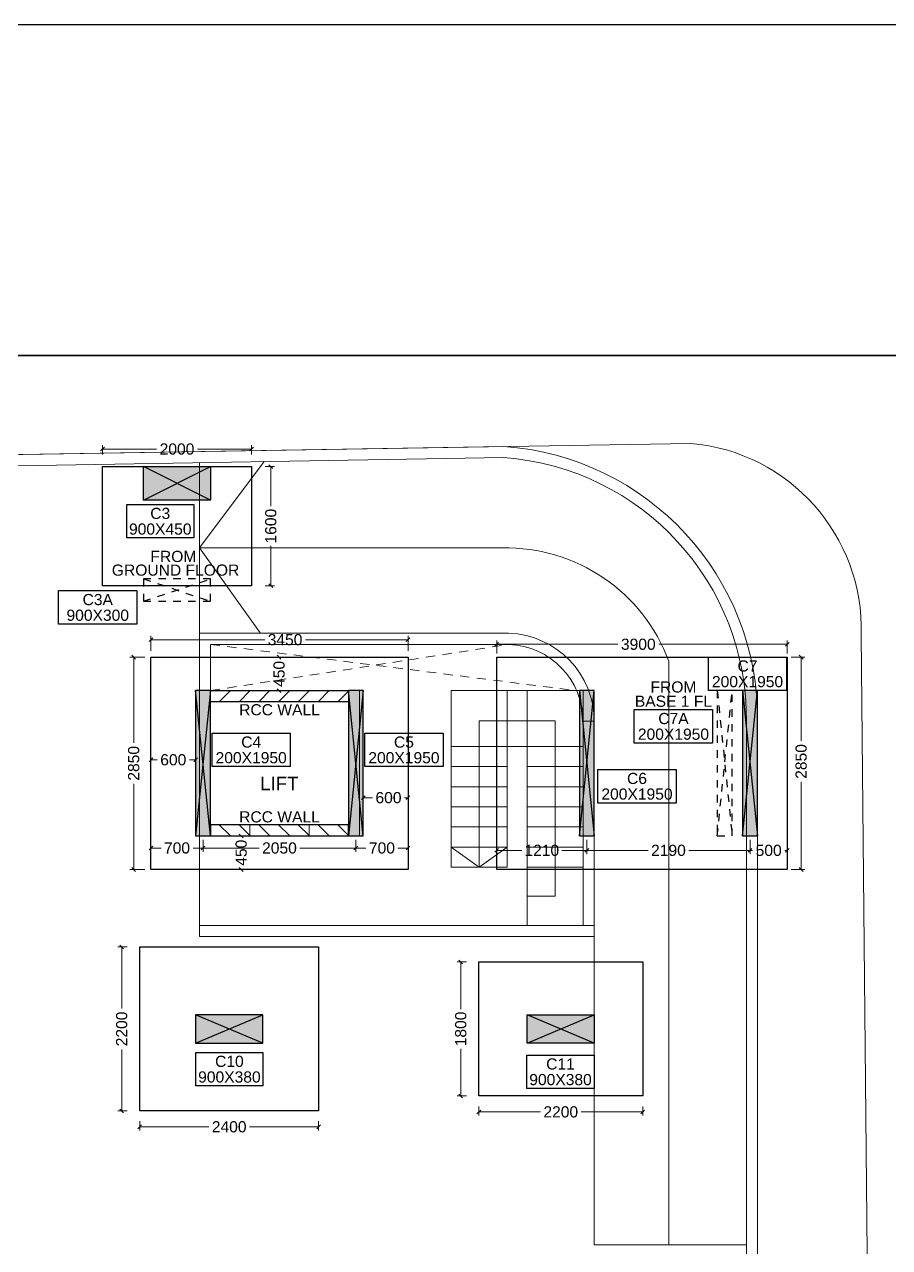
# Model space of a CAD drawing. Header units: inches. Extents: x 332 to 524, y 371 to 463.
# Drawn here: x 349.15 to 360.76, y 403.75 to 420.16 of the extents above; entities that cross this region are included whole.
import ezdxf
from ezdxf.enums import TextEntityAlignment as Align

# ---------------------------------------------------------------- set-up
doc = ezdxf.new("R2010")
doc.units = ezdxf.units.IN
doc.header["$MEASUREMENT"] = 0
doc.linetypes.add('DASHED', pattern=[0.75, 0.5, -0.25])
doc.linetypes.add('HIDDEN2', pattern=[0.1875, 0.125, -0.0625])
for name, color, linetype, lineweight in [('BORDER', 7, 'Continuous', 25), ('Column', 1, 'Continuous', 30), ('COLUMN NO', 1, 'Continuous', 25), ('Column Sizes', 1, 'Continuous', 25), ('dotted', 252, 'HIDDEN2', 9), ('FOUNDATION FORMAT', 210, 'Continuous', 30), ('RCC WALL', 1, 'Continuous', 25), ('Wall', 7, 'Continuous', 30)]:
    doc.layers.add(name, color=color, linetype=linetype, lineweight=lineweight)
for name, color, linetype in [('Dim', 7, 'Continuous'), ('Elevation', 8, 'Continuous'), ('Footing Rcc', 7, 'Continuous'), ('Plot', 10, 'Continuous'), ('Text', 7, 'Continuous')]:
    doc.layers.add(name, color=color, linetype=linetype)
doc.styles.add('Rcad', font='arial.ttf')
doc.styles.get("Standard").update_dxf_attribs({"font": 'arial.ttf'})
doc.dimstyles.new('Cenm', dxfattribs={"dimtxt": 0.2, "dimasz": 0.05, "dimexe": 0.05, "dimexo": 0.05, "dimgap": 0.05, "dimtad": 0, "dimzin": 0, "dimdsep": 46, "dimtxsty": 'Rcad', "dimblk": 'OBLIQUE', "dimcen": 0.05, "dimadec": 0, "dimazin": 0, "dimtfac": 1, "dimtofl": 0, "dimtmove": 0, "dimatfit": 3, "dimldrblk": 'DOTSMALL', "dimfxl": 0.15, "dimfxlon": 1, "dimtolj": 1, "dimtzin": 0, "dimlwd": 13, "dimlwe": 13, "dimarcsym": 0})

# ---------------------------------------------------------------- blocks, each defined once
blk = doc.blocks.new('col')
at = {"layer": 'Column'}
h = blk.add_hatch(color=256, dxfattribs=at)
h.paths.add_polyline_path([(1, 1), (0, 1), (0.5, 0.5)])
h.paths.add_polyline_path([(0, 1), (0, 0), (0.5, 0.5)])
h.paths.add_polyline_path([(0.5, 0.5), (0, 0), (1, 0)])
h.paths.add_polyline_path([(1, 1), (0.5, 0.5), (1, 0)])
for p, q in [((1, 1), (0, 0)), ((1, 0), (0, 1)), ((1, 1), (0, 1)), ((0, 1), (0, 0)), ((1, 0), (1, 1)), ((0, 0), (1, 0))]:
    blk.add_line(p, q, dxfattribs=at)
blk = doc.blocks.new('_Oblique')
at = {"color": 0, "linetype": 'ByBlock', "lineweight": -2}
blk.add_line((-0.5, -0.5), (0.5, 0.5), dxfattribs=at)
blk = doc.blocks.new('*D65')
at = {"layer": 'Defpoints', "color": 0, "transparency": 16777216}
for p in [(350.202, 414.466), (350.202, 414.231), (352.202, 414.231)]:
    blk.add_point(p, dxfattribs=at)
at = {"layer": 'Dim', "color": 0, "lineweight": 13, "transparency": 16777216}
for p, q in [((350.202, 414.391), (350.202, 414.516)), ((352.202, 414.391), (352.202, 414.516)), ((350.202, 414.466), (350.928, 414.466)), ((352.202, 414.466), (351.477, 414.466))]:
    blk.add_line(p, q, dxfattribs=at)
at = {"layer": 'Dim', "color": 0, "lineweight": 13, "transparency": 16777216, "xscale": 0.05, "yscale": 0.05, "zscale": 0.05, "rotation": 180}
blk.add_blockref('_Oblique', (350.202, 414.466), dxfattribs=at)
at = {"layer": 'Dim', "color": 0, "lineweight": 13, "transparency": 16777216, "xscale": 0.05, "yscale": 0.05, "zscale": 0.05}
blk.add_blockref('_Oblique', (352.202, 414.466), dxfattribs=at)
at = {"layer": 'Dim', "color": 0, "transparency": 16777216, "insert": (351.202, 414.466), "char_height": 0.15, "attachment_point": 5, "style": 'Rcad'}
blk.add_mtext('\\A1;2000', dxfattribs=at)
blk = doc.blocks.new('_DotSmall')
at = {"color": 0, "linetype": 'ByBlock', "const_width": 0.5}
blk.add_lwpolyline([(-0.0625, 0, 1), (0.0625, 0, 1)], format="xyb", close=True, dxfattribs=at)
blk = doc.blocks.new('*D66')
at = {"layer": 'Defpoints', "color": 0, "transparency": 16777216}
for p in [(352.202, 414.231), (352.461, 414.231), (352.202, 412.631)]:
    blk.add_point(p, dxfattribs=at)
at = {"layer": 'Dim', "color": 0, "lineweight": 13, "transparency": 16777216}
for p, q in [((352.386, 414.231), (352.511, 414.231)), ((352.461, 414.231), (352.461, 413.698)), ((352.461, 412.631), (352.461, 413.165)), ((352.386, 412.631), (352.511, 412.631))]:
    blk.add_line(p, q, dxfattribs=at)
at = {"layer": 'Dim', "color": 0, "lineweight": 13, "transparency": 16777216, "xscale": 0.05, "yscale": 0.05, "zscale": 0.05}
for p, rotation in [((352.461, 414.231), 89.999736926057), ((352.461, 412.631), 269.999736926057)]:
    blk.add_blockref('_Oblique', p, dxfattribs=dict(at, rotation=rotation))
at = {"layer": 'Dim', "color": 0, "transparency": 16777216, "insert": (352.461, 413.431), "char_height": 0.15, "attachment_point": 5, "rotation": 89.9997, "style": 'Rcad'}
blk.add_mtext('\\A1;1600', dxfattribs=at)
blk = doc.blocks.new('*D75')
at = {"layer": 'Defpoints', "color": 0, "transparency": 16777216}
for p in [(350.702, 405.583), (353.102, 405.583), (353.102, 405.369)]:
    blk.add_point(p, dxfattribs=at)
at = {"layer": 'Dim', "color": 0, "lineweight": 13, "transparency": 16777216}
for p, q in [((350.702, 405.444), (350.702, 405.319)), ((350.702, 405.369), (351.628, 405.369)), ((353.102, 405.369), (352.177, 405.369)), ((353.102, 405.444), (353.102, 405.319))]:
    blk.add_line(p, q, dxfattribs=at)
at = {"layer": 'Dim', "color": 0, "lineweight": 13, "transparency": 16777216, "xscale": 0.05, "yscale": 0.05, "zscale": 0.05, "rotation": 180}
blk.add_blockref('_Oblique', (350.702, 405.369), dxfattribs=at)
at = {"layer": 'Dim', "color": 0, "lineweight": 13, "transparency": 16777216, "xscale": 0.05, "yscale": 0.05, "zscale": 0.05}
blk.add_blockref('_Oblique', (353.102, 405.369), dxfattribs=at)
at = {"layer": 'Dim', "color": 0, "transparency": 16777216, "insert": (351.902, 405.369), "char_height": 0.15, "attachment_point": 5, "style": 'Rcad'}
blk.add_mtext('\\A1;2400', dxfattribs=at)
blk = doc.blocks.new('*D76')
at = {"layer": 'Defpoints', "color": 0, "transparency": 16777216}
for p in [(350.702, 407.783), (350.46, 405.583), (350.702, 405.583)]:
    blk.add_point(p, dxfattribs=at)
at = {"layer": 'Dim', "color": 0, "lineweight": 13, "transparency": 16777216}
for p, q in [((350.535, 407.783), (350.41, 407.783)), ((350.46, 407.783), (350.46, 406.958)), ((350.46, 405.583), (350.46, 406.409)), ((350.535, 405.583), (350.41, 405.583))]:
    blk.add_line(p, q, dxfattribs=at)
at = {"layer": 'Dim', "color": 0, "lineweight": 13, "transparency": 16777216, "xscale": 0.05, "yscale": 0.05, "zscale": 0.05}
for p, rotation in [((350.46, 407.783), 89.999741709223), ((350.46, 405.583), 269.999741709223)]:
    blk.add_blockref('_Oblique', p, dxfattribs=dict(at, rotation=rotation))
at = {"layer": 'Dim', "color": 0, "transparency": 16777216, "insert": (350.46, 406.683), "char_height": 0.15, "attachment_point": 5, "rotation": 89.9997, "style": 'Rcad'}
blk.add_mtext('\\A1;2200', dxfattribs=at)
blk = doc.blocks.new('*D77')
at = {"layer": 'Defpoints', "color": 0, "transparency": 16777216}
for p in [(354.302, 411.907), (350.852, 411.673), (354.302, 411.673)]:
    blk.add_point(p, dxfattribs=at)
at = {"layer": 'Dim', "color": 0, "lineweight": 13, "transparency": 16777216}
for p, q in [((350.852, 411.757), (350.852, 411.957)), ((350.852, 411.907), (352.379, 411.907)), ((354.302, 411.907), (352.926, 411.907)), ((354.302, 411.757), (354.302, 411.957))]:
    blk.add_line(p, q, dxfattribs=at)
at = {"layer": 'Dim', "color": 0, "lineweight": 13, "transparency": 16777216, "xscale": 0.05, "yscale": 0.05, "zscale": 0.05, "rotation": 180}
blk.add_blockref('_Oblique', (350.852, 411.907), dxfattribs=at)
at = {"layer": 'Dim', "color": 0, "lineweight": 13, "transparency": 16777216, "xscale": 0.05, "yscale": 0.05, "zscale": 0.05}
blk.add_blockref('_Oblique', (354.302, 411.907), dxfattribs=at)
at = {"layer": 'Dim', "color": 0, "transparency": 16777216, "insert": (352.652, 411.907), "char_height": 0.15, "attachment_point": 5, "style": 'Rcad'}
blk.add_mtext('\\A1;3450', dxfattribs=at)
blk = doc.blocks.new('*D78')
at = {"layer": 'Defpoints', "color": 0, "transparency": 16777216}
for p in [(359.392, 411.845), (355.492, 411.673), (359.392, 411.673)]:
    blk.add_point(p, dxfattribs=at)
at = {"layer": 'Dim', "color": 0, "lineweight": 13, "transparency": 16777216}
for p, q in [((355.492, 411.723), (355.492, 411.895)), ((359.392, 411.723), (359.392, 411.895)), ((355.492, 411.845), (357.119, 411.845)), ((359.392, 411.845), (357.666, 411.845))]:
    blk.add_line(p, q, dxfattribs=at)
at = {"layer": 'Dim', "color": 0, "lineweight": 13, "transparency": 16777216, "xscale": 0.05, "yscale": 0.05, "zscale": 0.05, "rotation": 180}
blk.add_blockref('_Oblique', (355.492, 411.845), dxfattribs=at)
at = {"layer": 'Dim', "color": 0, "lineweight": 13, "transparency": 16777216, "xscale": 0.05, "yscale": 0.05, "zscale": 0.05}
blk.add_blockref('_Oblique', (359.392, 411.845), dxfattribs=at)
at = {"layer": 'Dim', "color": 0, "transparency": 16777216, "insert": (357.392, 411.845), "char_height": 0.15, "attachment_point": 5, "style": 'Rcad'}
blk.add_mtext('\\A1;3900', dxfattribs=at)
blk = doc.blocks.new('*D79')
at = {"layer": 'Defpoints', "color": 0, "transparency": 16777216}
for p in [(359.392, 411.673), (359.392, 408.823), (359.578, 408.823)]:
    blk.add_point(p, dxfattribs=at)
at = {"layer": 'Dim', "color": 0, "lineweight": 13, "transparency": 16777216}
for p, q in [((359.442, 411.673), (359.628, 411.673)), ((359.578, 411.673), (359.578, 410.548)), ((359.578, 408.823), (359.578, 409.999)), ((359.442, 408.823), (359.628, 408.823))]:
    blk.add_line(p, q, dxfattribs=at)
at = {"layer": 'Dim', "color": 0, "lineweight": 13, "transparency": 16777216, "xscale": 0.05, "yscale": 0.05, "zscale": 0.05}
for p, rotation in [((359.578, 411.673), 90), ((359.578, 408.823), 270)]:
    blk.add_blockref('_Oblique', p, dxfattribs=dict(at, rotation=rotation))
at = {"layer": 'Dim', "color": 0, "transparency": 16777216, "insert": (359.578, 410.273), "char_height": 0.15, "attachment_point": 5, "rotation": 90, "style": 'Rcad'}
blk.add_mtext('\\A1;2850', dxfattribs=at)
blk = doc.blocks.new('*D80')
at = {"layer": 'Defpoints', "color": 0, "transparency": 16777216}
for p in [(350.852, 409.273), (351.552, 409.273), (350.852, 409.111)]:
    blk.add_point(p, dxfattribs=at)
at = {"layer": 'Dim', "color": 0, "lineweight": 13, "transparency": 16777216}
for p, q in [((350.852, 409.223), (350.852, 409.061)), ((350.852, 409.111), (350.988, 409.111)), ((351.552, 409.111), (351.417, 409.111)), ((351.552, 409.223), (351.552, 409.061))]:
    blk.add_line(p, q, dxfattribs=at)
at = {"layer": 'Dim', "color": 0, "lineweight": 13, "transparency": 16777216, "xscale": 0.05, "yscale": 0.05, "zscale": 0.05, "rotation": 180}
blk.add_blockref('_Oblique', (350.852, 409.111), dxfattribs=at)
at = {"layer": 'Dim', "color": 0, "lineweight": 13, "transparency": 16777216, "xscale": 0.05, "yscale": 0.05, "zscale": 0.05}
blk.add_blockref('_Oblique', (351.552, 409.111), dxfattribs=at)
at = {"layer": 'Dim', "color": 0, "transparency": 16777216, "insert": (351.202, 409.111), "char_height": 0.15, "attachment_point": 5, "style": 'Rcad'}
blk.add_mtext('\\A1;700', dxfattribs=at)
blk = doc.blocks.new('*D81')
at = {"layer": 'Defpoints', "color": 0, "transparency": 16777216}
for p in [(351.552, 409.273), (353.602, 409.273), (353.602, 409.111)]:
    blk.add_point(p, dxfattribs=at)
at = {"layer": 'Dim', "color": 0, "lineweight": 13, "transparency": 16777216}
for p, q in [((351.552, 409.223), (351.552, 409.061)), ((351.552, 409.111), (352.303, 409.111)), ((353.602, 409.111), (352.852, 409.111)), ((353.602, 409.223), (353.602, 409.061))]:
    blk.add_line(p, q, dxfattribs=at)
at = {"layer": 'Dim', "color": 0, "lineweight": 13, "transparency": 16777216, "xscale": 0.05, "yscale": 0.05, "zscale": 0.05, "rotation": 180}
blk.add_blockref('_Oblique', (351.552, 409.111), dxfattribs=at)
at = {"layer": 'Dim', "color": 0, "lineweight": 13, "transparency": 16777216, "xscale": 0.05, "yscale": 0.05, "zscale": 0.05}
blk.add_blockref('_Oblique', (353.602, 409.111), dxfattribs=at)
at = {"layer": 'Dim', "color": 0, "transparency": 16777216, "insert": (352.577, 409.111), "char_height": 0.15, "attachment_point": 5, "style": 'Rcad'}
blk.add_mtext('\\A1;2050', dxfattribs=at)
blk = doc.blocks.new('*D82')
at = {"layer": 'Defpoints', "color": 0, "transparency": 16777216}
for p in [(353.602, 409.273), (354.302, 409.273), (354.302, 409.111)]:
    blk.add_point(p, dxfattribs=at)
at = {"layer": 'Dim', "color": 0, "lineweight": 13, "transparency": 16777216}
for p, q in [((353.602, 409.223), (353.602, 409.061)), ((353.602, 409.111), (353.738, 409.111)), ((354.302, 409.111), (354.167, 409.111)), ((354.302, 409.223), (354.302, 409.061))]:
    blk.add_line(p, q, dxfattribs=at)
at = {"layer": 'Dim', "color": 0, "lineweight": 13, "transparency": 16777216, "xscale": 0.05, "yscale": 0.05, "zscale": 0.05, "rotation": 180}
blk.add_blockref('_Oblique', (353.602, 409.111), dxfattribs=at)
at = {"layer": 'Dim', "color": 0, "lineweight": 13, "transparency": 16777216, "xscale": 0.05, "yscale": 0.05, "zscale": 0.05}
blk.add_blockref('_Oblique', (354.302, 409.111), dxfattribs=at)
at = {"layer": 'Dim', "color": 0, "transparency": 16777216, "insert": (353.952, 409.111), "char_height": 0.15, "attachment_point": 5, "style": 'Rcad'}
blk.add_mtext('\\A1;700', dxfattribs=at)
blk = doc.blocks.new('*D83')
at = {"layer": 'Defpoints', "color": 0, "transparency": 16777216}
for p in [(350.852, 411.673), (350.621, 408.823), (350.852, 408.823)]:
    blk.add_point(p, dxfattribs=at)
at = {"layer": 'Dim', "color": 0, "lineweight": 13, "transparency": 16777216}
for p, q in [((350.771, 411.673), (350.571, 411.673)), ((350.621, 411.673), (350.621, 410.523)), ((350.621, 408.823), (350.621, 409.974)), ((350.771, 408.823), (350.571, 408.823))]:
    blk.add_line(p, q, dxfattribs=at)
at = {"layer": 'Dim', "color": 0, "lineweight": 13, "transparency": 16777216, "xscale": 0.05, "yscale": 0.05, "zscale": 0.05}
for p, rotation in [((350.621, 411.673), 90), ((350.621, 408.823), 270)]:
    blk.add_blockref('_Oblique', p, dxfattribs=dict(at, rotation=rotation))
at = {"layer": 'Dim', "color": 0, "transparency": 16777216, "insert": (350.621, 410.248), "char_height": 0.15, "attachment_point": 5, "rotation": 90, "style": 'Rcad'}
blk.add_mtext('\\A1;2850', dxfattribs=at)
blk = doc.blocks.new('*D84')
at = {"layer": 'Defpoints', "color": 0, "transparency": 16777216}
for p in [(352.572, 411.673), (353.036, 411.673), (353.036, 411.223)]:
    blk.add_point(p, dxfattribs=at)
at = {"layer": 'Dim', "color": 0, "lineweight": 13, "transparency": 16777216}
for p, q in [((352.722, 411.673), (352.522, 411.673)), ((352.572, 411.673), (352.572, 411.667)), ((352.722, 411.223), (352.522, 411.223)), ((352.572, 411.223), (352.572, 411.23))]:
    blk.add_line(p, q, dxfattribs=at)
at = {"layer": 'Dim', "color": 0, "lineweight": 13, "transparency": 16777216, "xscale": 0.05, "yscale": 0.05, "zscale": 0.05}
for p, rotation in [((352.572, 411.673), 90), ((352.572, 411.223), 270)]:
    blk.add_blockref('_Oblique', p, dxfattribs=dict(at, rotation=rotation))
at = {"layer": 'Dim', "color": 0, "transparency": 16777216, "insert": (352.572, 411.448), "char_height": 0.15, "attachment_point": 5, "rotation": 90, "style": 'Rcad'}
blk.add_mtext('\\A1;450', dxfattribs=at)
blk = doc.blocks.new('*D85')
at = {"layer": 'Defpoints', "color": 0, "transparency": 16777216}
for p in [(353.702, 409.848), (354.302, 409.848), (354.302, 409.786)]:
    blk.add_point(p, dxfattribs=at)
at = {"layer": 'Dim', "color": 0, "lineweight": 13, "transparency": 16777216}
for p, q in [((353.702, 409.798), (353.702, 409.736)), ((353.702, 409.786), (353.824, 409.786)), ((354.302, 409.786), (354.255, 409.786)), ((354.302, 409.798), (354.302, 409.736))]:
    blk.add_line(p, q, dxfattribs=at)
at = {"layer": 'Dim', "color": 0, "lineweight": 13, "transparency": 16777216, "xscale": 0.05, "yscale": 0.05, "zscale": 0.05, "rotation": 180}
blk.add_blockref('_Oblique', (353.702, 409.786), dxfattribs=at)
at = {"layer": 'Dim', "color": 0, "lineweight": 13, "transparency": 16777216, "xscale": 0.05, "yscale": 0.05, "zscale": 0.05}
blk.add_blockref('_Oblique', (354.302, 409.786), dxfattribs=at)
at = {"layer": 'Dim', "color": 0, "transparency": 16777216, "insert": (354.04, 409.786), "char_height": 0.15, "attachment_point": 5, "style": 'Rcad'}
blk.add_mtext('\\A1;600', dxfattribs=at)
blk = doc.blocks.new('*D86')
at = {"layer": 'Defpoints', "color": 0, "transparency": 16777216}
for p in [(350.852, 410.295), (350.852, 410.248), (351.452, 410.248)]:
    blk.add_point(p, dxfattribs=at)
at = {"layer": 'Dim', "color": 0, "lineweight": 13, "transparency": 16777216}
for p, q in [((350.852, 410.298), (350.852, 410.345)), ((350.852, 410.295), (350.937, 410.295)), ((351.452, 410.295), (351.368, 410.295)), ((351.452, 410.298), (351.452, 410.345))]:
    blk.add_line(p, q, dxfattribs=at)
at = {"layer": 'Dim', "color": 0, "lineweight": 13, "transparency": 16777216, "xscale": 0.05, "yscale": 0.05, "zscale": 0.05, "rotation": 180}
blk.add_blockref('_Oblique', (350.852, 410.295), dxfattribs=at)
at = {"layer": 'Dim', "color": 0, "lineweight": 13, "transparency": 16777216, "xscale": 0.05, "yscale": 0.05, "zscale": 0.05}
blk.add_blockref('_Oblique', (351.452, 410.295), dxfattribs=at)
at = {"layer": 'Dim', "color": 0, "transparency": 16777216, "insert": (351.152, 410.295), "char_height": 0.15, "attachment_point": 5, "style": 'Rcad'}
blk.add_mtext('\\A1;600', dxfattribs=at)
blk = doc.blocks.new('*D87')
at = {"layer": 'Defpoints', "color": 0, "transparency": 16777216}
for p in [(352.177, 409.273), (352.063, 408.823), (352.177, 408.823)]:
    blk.add_point(p, dxfattribs=at)
at = {"layer": 'Dim', "color": 0, "lineweight": 13, "transparency": 16777216}
for p, q in [((352.127, 409.273), (352.013, 409.273)), ((352.063, 409.273), (352.063, 409.267)), ((352.127, 408.823), (352.013, 408.823)), ((352.063, 408.823), (352.063, 408.83))]:
    blk.add_line(p, q, dxfattribs=at)
at = {"layer": 'Dim', "color": 0, "lineweight": 13, "transparency": 16777216, "xscale": 0.05, "yscale": 0.05, "zscale": 0.05}
for p, rotation in [((352.063, 409.273), 90), ((352.063, 408.823), 270)]:
    blk.add_blockref('_Oblique', p, dxfattribs=dict(at, rotation=rotation))
at = {"layer": 'Dim', "color": 0, "transparency": 16777216, "insert": (352.063, 409.048), "char_height": 0.15, "attachment_point": 5, "rotation": 90, "style": 'Rcad'}
blk.add_mtext('\\A1;450', dxfattribs=at)
blk = doc.blocks.new('*D88')
at = {"layer": 'Defpoints', "color": 0, "transparency": 16777216}
for p in [(356.702, 409.273), (358.892, 409.273), (358.892, 409.079)]:
    blk.add_point(p, dxfattribs=at)
at = {"layer": 'Dim', "color": 0, "lineweight": 13, "transparency": 16777216}
for p, q in [((356.702, 409.223), (356.702, 409.029)), ((356.702, 409.079), (357.523, 409.079)), ((358.892, 409.079), (358.072, 409.079)), ((358.892, 409.223), (358.892, 409.029))]:
    blk.add_line(p, q, dxfattribs=at)
at = {"layer": 'Dim', "color": 0, "lineweight": 13, "transparency": 16777216, "xscale": 0.05, "yscale": 0.05, "zscale": 0.05, "rotation": 180}
blk.add_blockref('_Oblique', (356.702, 409.079), dxfattribs=at)
at = {"layer": 'Dim', "color": 0, "lineweight": 13, "transparency": 16777216, "xscale": 0.05, "yscale": 0.05, "zscale": 0.05}
blk.add_blockref('_Oblique', (358.892, 409.079), dxfattribs=at)
at = {"layer": 'Dim', "color": 0, "transparency": 16777216, "insert": (357.797, 409.079), "char_height": 0.15, "attachment_point": 5, "style": 'Rcad'}
blk.add_mtext('\\A1;2190', dxfattribs=at)
blk = doc.blocks.new('*D89')
at = {"layer": 'Defpoints', "color": 0, "transparency": 16777216}
for p in [(358.892, 409.273), (359.392, 409.273), (359.392, 409.079)]:
    blk.add_point(p, dxfattribs=at)
at = {"layer": 'Dim', "color": 0, "lineweight": 13, "transparency": 16777216}
for p, q in [((358.892, 409.223), (358.892, 409.029)), ((358.892, 409.079), (358.927, 409.079)), ((359.392, 409.079), (359.357, 409.079)), ((359.392, 409.223), (359.392, 409.029))]:
    blk.add_line(p, q, dxfattribs=at)
at = {"layer": 'Dim', "color": 0, "lineweight": 13, "transparency": 16777216, "xscale": 0.05, "yscale": 0.05, "zscale": 0.05, "rotation": 180}
blk.add_blockref('_Oblique', (358.892, 409.079), dxfattribs=at)
at = {"layer": 'Dim', "color": 0, "lineweight": 13, "transparency": 16777216, "xscale": 0.05, "yscale": 0.05, "zscale": 0.05}
blk.add_blockref('_Oblique', (359.392, 409.079), dxfattribs=at)
at = {"layer": 'Dim', "color": 0, "transparency": 16777216, "insert": (359.142, 409.079), "char_height": 0.15, "attachment_point": 5, "style": 'Rcad'}
blk.add_mtext('\\A1;500', dxfattribs=at)
blk = doc.blocks.new('*D90')
at = {"layer": 'Defpoints', "color": 0, "transparency": 16777216}
for p in [(356.702, 409.273), (355.492, 409.194), (355.492, 409.079)]:
    blk.add_point(p, dxfattribs=at)
at = {"layer": 'Dim', "color": 0, "lineweight": 13, "transparency": 16777216}
for p, q in [((355.492, 409.144), (355.492, 409.029)), ((355.492, 409.079), (355.831, 409.079)), ((356.702, 409.079), (356.364, 409.079)), ((356.702, 409.223), (356.702, 409.029))]:
    blk.add_line(p, q, dxfattribs=at)
at = {"layer": 'Dim', "color": 0, "lineweight": 13, "transparency": 16777216, "xscale": 0.05, "yscale": 0.05, "zscale": 0.05, "rotation": 180}
blk.add_blockref('_Oblique', (355.492, 409.079), dxfattribs=at)
at = {"layer": 'Dim', "color": 0, "lineweight": 13, "transparency": 16777216, "xscale": 0.05, "yscale": 0.05, "zscale": 0.05}
blk.add_blockref('_Oblique', (356.702, 409.079), dxfattribs=at)
at = {"layer": 'Dim', "color": 0, "transparency": 16777216, "insert": (356.097, 409.079), "char_height": 0.15, "attachment_point": 5, "style": 'Rcad'}
blk.add_mtext('\\A1;1210', dxfattribs=at)
blk = doc.blocks.new('*D107')
at = {"layer": 'Defpoints', "color": 0, "transparency": 16777216}
for p in [(355.252, 405.783), (357.452, 405.783), (357.452, 405.569)]:
    blk.add_point(p, dxfattribs=at)
at = {"layer": 'Dim', "color": 0, "lineweight": 13, "transparency": 16777216}
for p, q in [((355.252, 405.644), (355.252, 405.519)), ((357.452, 405.644), (357.452, 405.519)), ((355.252, 405.569), (356.078, 405.569)), ((357.452, 405.569), (356.627, 405.569))]:
    blk.add_line(p, q, dxfattribs=at)
at = {"layer": 'Dim', "color": 0, "lineweight": 13, "transparency": 16777216, "xscale": 0.05, "yscale": 0.05, "zscale": 0.05, "rotation": 180}
blk.add_blockref('_Oblique', (355.252, 405.569), dxfattribs=at)
at = {"layer": 'Dim', "color": 0, "lineweight": 13, "transparency": 16777216, "xscale": 0.05, "yscale": 0.05, "zscale": 0.05}
blk.add_blockref('_Oblique', (357.452, 405.569), dxfattribs=at)
at = {"layer": 'Dim', "color": 0, "transparency": 16777216, "insert": (356.352, 405.569), "char_height": 0.15, "attachment_point": 5, "style": 'Rcad'}
blk.add_mtext('\\A1;2200', dxfattribs=at)
blk = doc.blocks.new('*D108')
at = {"layer": 'Defpoints', "color": 0, "transparency": 16777216}
for p in [(355.252, 407.583), (355.01, 405.783), (355.252, 405.783)]:
    blk.add_point(p, dxfattribs=at)
at = {"layer": 'Dim', "color": 0, "lineweight": 13, "transparency": 16777216}
for p, q in [((355.085, 407.583), (354.96, 407.583)), ((355.01, 407.583), (355.01, 406.95)), ((355.01, 405.783), (355.01, 406.417)), ((355.085, 405.783), (354.96, 405.783))]:
    blk.add_line(p, q, dxfattribs=at)
at = {"layer": 'Dim', "color": 0, "lineweight": 13, "transparency": 16777216, "xscale": 0.05, "yscale": 0.05, "zscale": 0.05}
for p, rotation in [((355.01, 407.583), 89.99968431127256), ((355.01, 405.783), 269.9996843112726)]:
    blk.add_blockref('_Oblique', p, dxfattribs=dict(at, rotation=rotation))
at = {"layer": 'Dim', "color": 0, "transparency": 16777216, "insert": (355.01, 406.683), "char_height": 0.15, "attachment_point": 5, "rotation": 89.9997, "style": 'Rcad'}
blk.add_mtext('\\A1;1800', dxfattribs=at)

msp = doc.modelspace()

# ---------------------------------------------------------------- hatches: boundary and pattern name
at = {"layer": 'RCC WALL'}
h = msp.add_hatch(dxfattribs=at)
h.set_pattern_fill('ANSI31', color=256, scale=1.5, style=0)
h.set_pattern_definition([(45, (-7.65113, 76.57852), (-0.13258252, 0.13258252), [])])
h.paths.add_polyline_path([(351.6523, 411.2233), (353.5023, 411.2233), (353.5023, 411.0733), (351.6523, 411.0733)])
h = msp.add_hatch(dxfattribs=at)
h.set_pattern_fill('ANSI31', color=256, scale=1.5, style=0)
h.set_pattern_definition([(-45, (-7.65113, 743.91807), (-0.13258252, -0.13258252), [])])
h.paths.add_polyline_path([(351.6523, 409.2733), (353.5023, 409.2733), (353.5023, 409.4233), (351.6523, 409.4233)])

# ---------------------------------------------------------------- linework, layer by layer
at = {"layer": 'BORDER', "lineweight": 35, "elevation": 2510.4241}
msp.add_lwpolyline([(392.8066, 375.4143), (334.0706, 375.3486), (334.0706, 415.7197), (392.8066, 415.7197)], close=True, dxfattribs=at)
at = {"layer": 'Column', "color": 3, "linetype": 'DASHED', "lineweight": 25, "ltscale": 0.002}
for p, q in [((350.7523, 412.4233), (351.6523, 412.7233)), ((350.7523, 412.7233), (351.6523, 412.4233)), ((351.6523, 412.7233), (350.7523, 412.7233)), ((350.7523, 412.7233), (350.7523, 412.4233)), ((351.6523, 412.4233), (351.6523, 412.7233)), ((350.7523, 412.4233), (351.6523, 412.4233)), ((358.4523, 409.2733), (358.6523, 411.2233)), ((358.4523, 411.2233), (358.6523, 409.2733)), ((358.6523, 411.2233), (358.4523, 411.2233)), ((358.4523, 411.2233), (358.4523, 409.2733)), ((358.6523, 409.2733), (358.6523, 411.2233)), ((358.4523, 409.2733), (358.6523, 409.2733))]:
    msp.add_line(p, q, dxfattribs=at)
at = {"layer": 'Column Sizes'}
for points in [[(350.5273, 413.7222), (351.4273, 413.7222), (351.4273, 413.2722), (350.5273, 413.2722)], [(358.3332, 411.6743), (359.3832, 411.6743), (359.3832, 411.2243), (358.3332, 411.2243)], [(351.6723, 410.6533), (352.7223, 410.6533), (352.7223, 410.2033), (351.6723, 410.2033)], [(353.7223, 410.6533), (354.7723, 410.6533), (354.7723, 410.2033), (353.7223, 410.2033)], [(356.8499, 410.1654), (357.8999, 410.1654), (357.8999, 409.7154), (356.8499, 409.7154)], [(351.4551, 406.3684), (352.3551, 406.3684), (352.3551, 405.9184), (351.4551, 405.9184)], [(355.8986, 406.3331), (356.7986, 406.3331), (356.7986, 405.8831), (355.8986, 405.8831)]]:
    msp.add_lwpolyline(points, close=True, dxfattribs=at)
at = {"layer": 'Column Sizes', "color": 3}
for points in [[(349.6133, 412.5657), (350.6633, 412.5657), (350.6633, 412.1157), (349.6133, 412.1157)], [(357.3391, 410.9693), (358.3891, 410.9693), (358.3891, 410.5193), (357.3391, 410.5193)]]:
    msp.add_lwpolyline(points, close=True, dxfattribs=at)
at = {"layer": 'dotted', "lineweight": 5}
for p, q in [((351.6523, 411.8433), (356.5656, 411.2233)), ((351.6523, 411.2233), (355.6523, 411.8433))]:
    msp.add_line(p, q, dxfattribs=at)
at = {"layer": 'Elevation', "lineweight": 5}
for p, q in [((351.5023, 411.9933), (351.5023, 414.2827)), ((355.5679, 413.138), (351.5023, 413.138)), ((351.5023, 411.9933), (355.6523, 411.9933)), ((351.5023, 411.2233), (351.5023, 411.9933)), ((351.6523, 411.8433), (355.6523, 411.8433)), ((351.6523, 411.2233), (351.6523, 411.8433)), ((357.8023, 403.7862), (357.8023, 411.617)), ((354.8823, 411.2233), (356.6523, 411.2233)), ((354.8823, 411.2233), (354.8823, 408.8533)), ((355.6323, 411.2233), (355.6323, 410.4733)), ((355.9023, 411.2233), (355.9023, 410.4733)), ((356.6523, 411.2233), (356.6523, 408.0733)), ((356.6523, 411.2233), (356.6523, 408.0733)), ((356.8023, 410.8145), (356.6523, 410.8145)), ((356.8023, 410.8145), (356.8023, 408.0733)), ((354.8823, 410.4733), (355.6323, 410.4733)), ((355.6323, 410.4733), (355.6323, 408.8533)), ((355.6323, 410.4733), (355.9023, 410.4733)), ((355.9023, 410.4733), (356.6523, 410.4733)), ((355.9023, 408.0733), (355.9023, 410.4733)), ((354.8823, 410.2033), (355.6323, 410.2033)), ((355.9023, 410.2033), (356.6523, 410.2033)), ((354.8823, 409.9333), (355.6323, 409.9333)), ((355.9023, 409.9333), (356.6523, 409.9333)), ((354.8823, 409.6633), (355.6323, 409.6633)), ((355.9023, 409.6633), (356.6523, 409.6633)), ((352.1773, 409.4233), (352.9773, 409.4233)), ((351.5023, 409.2733), (351.5023, 408.0733)), ((354.8823, 409.3933), (355.6323, 409.3933)), ((355.9023, 409.3933), (356.6523, 409.3933)), ((354.8823, 409.1233), (355.6323, 409.1233)), ((355.9023, 409.1233), (356.6523, 409.1233)), ((354.8823, 408.8533), (355.6323, 408.8533)), ((355.9023, 408.8533), (356.6523, 408.8533)), ((356.8023, 407.9233), (356.8023, 403.7862)), ((356.8023, 403.7862), (358.8422, 403.7862))]:
    msp.add_line(p, q, dxfattribs=at)
for points in [[(352.3176, 411.9979), (351.5023, 413.138), (352.3716, 414.2971)], [(355.9023, 408.4633), (356.2773, 408.4633), (356.2773, 410.8183), (355.2573, 410.8183), (355.2573, 408.8533)], [(355.6323, 409.1233), (355.2573, 408.8533), (354.8823, 409.1233)]]:
    msp.add_lwpolyline(points, dxfattribs=at)
for centre, radius, start, end in [((355.6171, 410.8087), 2.3298, 20.30067, 91.21107), ((355.6171, 410.8087), 1.1851, 359.71781, 88.30192), ((355.6171, 410.8086), 1.0352, 359.67764, 88.051)]:
    msp.add_arc(centre, radius, start, end, dxfattribs=at)
at = {"layer": 'Footing Rcc'}
for points in [[(352.2023, 412.6315), (350.2023, 412.6315), (350.2023, 414.2315), (352.2023, 414.2315)], [(354.3023, 411.6733), (354.3023, 408.8233), (350.8523, 408.8233), (350.8523, 411.6733)], [(355.4922, 411.6733), (359.3922, 411.6733), (359.3922, 408.8233), (355.4922, 408.8233)], [(350.7023, 407.7833), (353.1023, 407.7833), (353.1023, 405.5833), (350.7023, 405.5833)], [(355.2523, 407.5833), (357.4523, 407.5833), (357.4523, 405.7833), (355.2523, 405.7833)]]:
    msp.add_lwpolyline(points, close=True, dxfattribs=at)
at = {"layer": 'FOUNDATION FORMAT'}
msp.add_lwpolyline([(332.4867, 420.1646), (438.6804, 420.1646), (438.6804, 370.9028), (332.4867, 370.9028)], close=True, dxfattribs=at)
at = {"layer": 'Plot', "color": 0, "lineweight": 5}
msp.add_lwpolyline([(334.6206, 405.85), (334.5776, 396.2862), (337.5871, 396.2862), (349.245, 396.2862), (360.5356, 396.2862), (360.3846, 411.9718, 0.3976345), (358.0957, 414.5423), (334.4644, 414.1495)], format="xyb", close=True, dxfattribs=at)
at = {"layer": 'RCC WALL'}
for points in [[(351.6523, 411.2233), (353.5023, 411.2233), (353.5023, 411.0733), (351.6523, 411.0733)], [(351.6523, 409.2733), (353.5023, 409.2733), (353.5023, 409.4233), (351.6523, 409.4233)]]:
    msp.add_lwpolyline(points, close=True, dxfattribs=at)
at = {"layer": 'Wall', "lineweight": 5}
for p, q in [((355.5893, 414.3506), (334.6172, 414.002)), ((351.5023, 411.2233), (351.5023, 409.2733)), ((353.6523, 411.2233), (351.5023, 411.2233)), ((353.6523, 411.2233), (353.6523, 409.2733)), ((351.6523, 411.0733), (351.6523, 409.4233)), ((353.5023, 411.0733), (351.6523, 411.0733)), ((353.5023, 411.0733), (353.5023, 409.4233)), ((358.8422, 400.9362), (358.8422, 410.8028)), ((358.9922, 400.7862), (358.9922, 410.8028)), ((353.5023, 409.9033), (353.5023, 409.4233)), ((352.1773, 409.4233), (351.6523, 409.4233)), ((352.1773, 409.4233), (352.1773, 409.2733)), ((353.5023, 409.4233), (352.9773, 409.4233)), ((352.9773, 409.4233), (352.9773, 409.2733)), ((352.1773, 409.2733), (351.5023, 409.2733)), ((353.6523, 409.2733), (352.9773, 409.2733)), ((351.5023, 408.0733), (351.5023, 407.9233)), ((356.8023, 408.0733), (351.5023, 408.0733)), ((356.8023, 408.0733), (356.8023, 407.9233)), ((351.5023, 407.9233), (356.8023, 407.9233))]:
    msp.add_line(p, q, dxfattribs=at)
msp.add_lwpolyline([(355.5864, 414.5006), (334.4644, 414.1495), (334.6206, 405.85), (334.5979, 400.7862), (358.9922, 400.7862)], dxfattribs=at)
for centre, radius, start, end in [((355.3356, 410.8523), 3.6569, 359.22454, 86.06721), ((355.3349, 410.8522), 3.5076, 359.19308, 85.84077)]:
    msp.add_arc(centre, radius, start, end, dxfattribs=at)

# ---------------------------------------------------------------- block references
at = {"layer": 'Column', "color": 4, "xscale": -0.45, "yscale": 0.9, "zscale": 0.9, "rotation": 89.99999999999997}
msp.add_blockref('col', (351.6523, 414.2315), dxfattribs=at)
at = {"layer": 'Column', "color": 1, "xscale": 0.2, "yscale": 1.95, "zscale": 0.2}
for p in [(351.4523, 409.2733), (353.5023, 409.2733)]:
    msp.add_blockref('col', p, dxfattribs=at)
at = {"layer": 'Column', "color": 1, "lineweight": 35, "xscale": 0.2, "yscale": 1.95, "zscale": 0.2, "rotation": 180}
for p in [(356.8023, 411.2233), (358.9922, 411.2233)]:
    msp.add_blockref('col', p, dxfattribs=at)
at = {"layer": 'Column', "color": 8, "xscale": 0.38, "yscale": 0.9, "zscale": 0.28, "rotation": 270}
msp.add_blockref('col', (351.4523, 406.8733), dxfattribs=at)
at = {"layer": 'Column', "color": 140, "xscale": -0.38, "yscale": 0.9, "zscale": 0.28, "rotation": 89.99999999999967}
msp.add_blockref('col', (356.8023, 406.8733), dxfattribs=at)

# ---------------------------------------------------------------- texts
at = {"layer": 'COLUMN NO', "style": 'Rcad'}
for s, p in [('C3', (350.9773, 413.6022)), ('C7', (358.8582, 411.5543)), ('C4', (352.1973, 410.5333)), ('C5', (354.2473, 410.5333)), ('C6', (357.3749, 410.0454)), ('C10', (351.9051, 406.2484)), ('C11', (356.3486, 406.2131))]:
    msp.add_text(s, height=0.15, dxfattribs=at).set_placement(p, align=Align.MIDDLE_CENTER)
at = {"layer": 'COLUMN NO', "color": 3, "style": 'Rcad'}
for s, p in [('FROM ', (351.1828, 413.0249)), ('GROUND FLOOR', (351.1828, 412.8412)), ('C3A', (350.1383, 412.4457)), ('FROM', (357.8641, 411.2729)), ('BASE 1 FL', (357.8641, 411.0816)), ('C7A', (357.8641, 410.8493))]:
    msp.add_text(s, height=0.15, dxfattribs=at).set_placement(p, align=Align.MIDDLE_CENTER)
at = {"layer": 'Column Sizes', "style": 'Rcad'}
for s, p in [('900X450', (350.9773, 413.3922)), ('200X1950', (358.8582, 411.3443)), ('200X1950', (352.1973, 410.3233)), ('200X1950', (354.2473, 410.3233)), ('200X1950', (357.3749, 409.8354)), ('900X380', (351.9051, 406.0384)), ('900X380', (356.3486, 406.0031))]:
    msp.add_text(s, height=0.15, dxfattribs=at).set_placement(p, align=Align.MIDDLE_CENTER)
at = {"layer": 'Column Sizes', "color": 3, "style": 'Rcad'}
for s, p in [('900X300', (350.1383, 412.2357)), ('200X1950', (357.8641, 410.6393))]:
    msp.add_text(s, height=0.15, dxfattribs=at).set_placement(p, align=Align.MIDDLE_CENTER)
at = {"layer": 'RCC WALL', "style": 'Rcad'}
for p in [(352.5773, 410.9669), (352.5773, 409.5296)]:
    msp.add_text('RCC WALL', height=0.15, dxfattribs=at).set_placement(p, align=Align.MIDDLE_CENTER)
at = {"layer": 'Text', "linetype": 'Continuous', "lineweight": 5}
msp.add_text('LIFT', height=0.18, dxfattribs=at).set_placement((352.3164, 409.8872))

# ---------------------------------------------------------------- dimensions: what is measured, and where the dimension line sits
at = {"layer": 'Dim'}
for p1, p2, distance, picture, middle in [((352.2023, 414.2315), (350.2023, 414.2315), -0.2343, '*D65', (351.2023, 414.4658)), ((352.2023, 412.6315), (352.2023, 414.2315), -0.2586, '*D66', (352.4609, 413.4315)), ((350.7023, 407.7833), (350.7023, 405.5833), -0.2419, '*D76', (350.4603, 406.6833)), ((355.2523, 407.5833), (355.2523, 405.7833), -0.2419, '*D108', (355.0103, 406.6833)), ((355.2523, 405.7833), (357.4523, 405.7833), -0.2141, '*D107', (356.3523, 405.5692)), ((350.7023, 405.5833), (353.1023, 405.5833), -0.2141, '*D75', (351.9023, 405.3692))]:
    dim = msp.add_aligned_dim(p1=p1, p2=p2, distance=distance, dimstyle='Cenm', override={"dimtxt": 0.15, "dimdec": 0, "dimlfac": 1000, "dimfxl": 0.075}, dxfattribs=at)
    dim.commit()
    dim.dimension.update_dxf_attribs({"geometry": picture, "text_midpoint": middle})
for base, p1, p2, picture, middle in [((354.3023, 411.9067), (350.8523, 411.6733), (354.3023, 411.6733), '*D77', (352.6523, 411.9067)), ((359.3922, 411.8453), (355.4922, 411.6733), (359.3922, 411.6733), '*D78', (357.3922, 411.8453)), ((354.3023, 409.7856), (353.7023, 409.8484), (354.3023, 409.8484), '*D85', (354.0398, 409.7856))]:
    dim = msp.add_linear_dim(base=base, p1=p1, p2=p2, dimstyle='Cenm', override={"dimtxt": 0.15, "dimdec": 0, "dimlfac": 1000}, dxfattribs=at)
    dim.commit()
    dim.dimension.update_dxf_attribs({"geometry": picture, "text_midpoint": middle, "dimtype": 160})
for base, p1, p2, picture, middle in [((350.621, 408.8233), (350.8523, 411.6733), (350.8523, 408.8233), '*D83', (350.621, 410.2483)), ((352.5722, 411.6733), (353.0364, 411.2233), (353.0364, 411.6733), '*D84', (352.5722, 411.4483)), ((352.0627, 408.8233), (352.1773, 409.2733), (352.1773, 408.8233), '*D87', (352.0627, 409.0483))]:
    dim = msp.add_linear_dim(base=base, p1=p1, p2=p2, angle=90, dimstyle='Cenm', override={"dimtxt": 0.15, "dimdec": 0, "dimlfac": 1000}, dxfattribs=at)
    dim.commit()
    dim.dimension.update_dxf_attribs({"geometry": picture, "text_midpoint": middle})
dim = msp.add_linear_dim(base=(359.5785, 408.8233), p1=(359.3922, 411.6733), p2=(359.3922, 408.8233), angle=90, dimstyle='Cenm', override={"dimtxt": 0.15, "dimdec": 0, "dimlfac": 1000}, dxfattribs=at)
dim.commit()
dim.dimension.update_dxf_attribs({"geometry": '*D79', "text_midpoint": (359.5785, 410.2733), "dimtype": 160})
for base, p1, p2, picture, middle in [((350.8523, 410.2951), (351.4523, 410.2483), (350.8523, 410.2483), '*D86', (351.1523, 410.2951)), ((350.8523, 409.1111), (351.5523, 409.2733), (350.8523, 409.2733), '*D80', (351.2023, 409.1111)), ((353.6023, 409.1111), (351.5523, 409.2733), (353.6023, 409.2733), '*D81', (352.5773, 409.1111)), ((354.3023, 409.1111), (353.6023, 409.2733), (354.3023, 409.2733), '*D82', (353.9523, 409.1111)), ((355.4922, 409.0793), (356.7023, 409.2733), (355.4922, 409.194), '*D90', (356.0972, 409.0793)), ((358.8922, 409.0793), (356.7023, 409.2733), (358.8922, 409.2733), '*D88', (357.7972, 409.0793)), ((359.3922, 409.0793), (358.8922, 409.2733), (359.3922, 409.2733), '*D89', (359.1422, 409.0793))]:
    dim = msp.add_linear_dim(base=base, p1=p1, p2=p2, dimstyle='Cenm', override={"dimtxt": 0.15, "dimdec": 0, "dimlfac": 1000}, dxfattribs=at)
    dim.commit()
    dim.dimension.update_dxf_attribs({"geometry": picture, "text_midpoint": middle})

doc.saveas('drawing.dxf')
